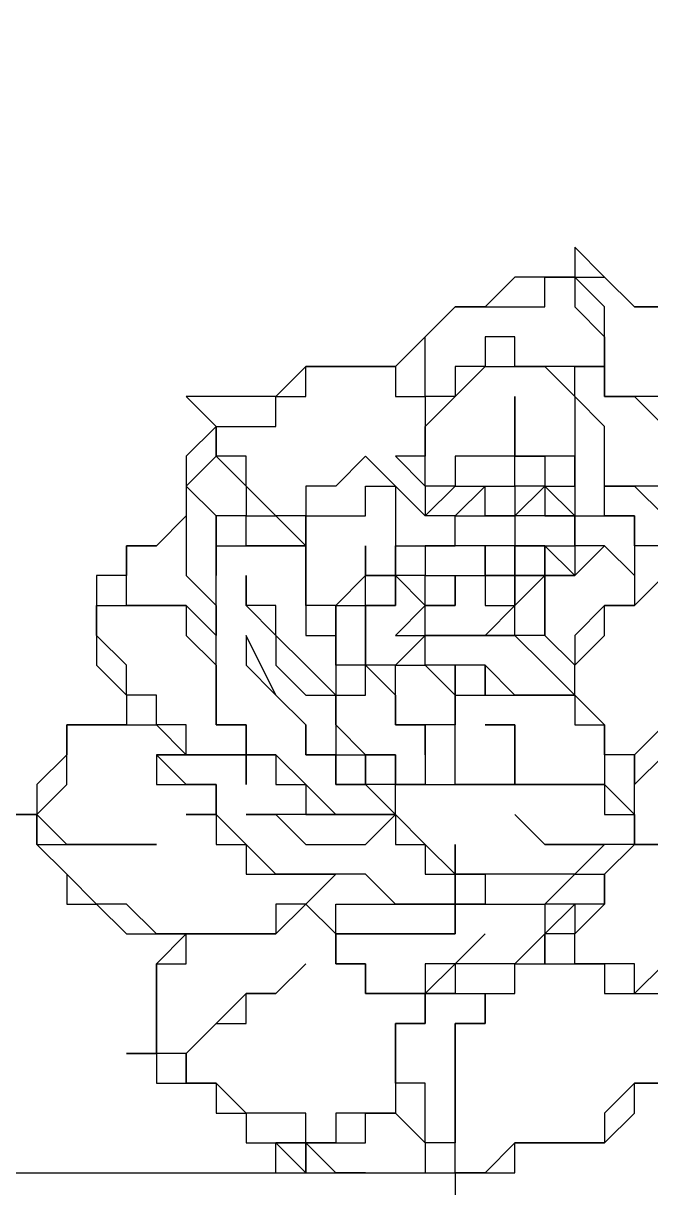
# Model space of a CAD drawing. Header units: millimetres. Extents: x 0 to 600, y 0 to 450.
# Drawn here: x 312.55 to 333.54, y 22.5 to 61.5 of the extents above; entities that cross this region are included whole.
import ezdxf

# ---------------------------------------------------------------- set-up
doc = ezdxf.new("R2010")
doc.units = ezdxf.units.MM
doc.layers.add('Engraving', color=1, linetype='Continuous')
doc.layers.add('External Cuts', color=5, linetype='Continuous')

msp = doc.modelspace()

# ---------------------------------------------------------------- linework, layer by layer
at = {"layer": 'Engraving'}
for p, q in [((332, 53), (331, 54)), ((331, 54), (331, 54)), ((331, 54), (331, 54)), ((331, 54), (331, 54)), ((331, 54), (331, 54)), ((331, 54), (331, 53)), ((329, 53), (328, 52)), ((330, 53), (329, 53)), ((331, 53), (330, 53)), ((330, 53), (330, 53)), ((330, 53), (330, 53)), ((330, 53), (330, 53)), ((330, 52), (330, 53)), ((330, 53), (331, 53)), ((331, 53), (331, 53)), ((331, 53), (331, 53)), ((331, 53), (331, 53)), ((331, 53), (331, 53)), ((331, 53), (332, 53)), ((332, 52), (331, 53)), ((331, 53), (331, 53)), ((331, 53), (331, 53)), ((331, 53), (331, 52)), ((333, 52), (332, 53)), ((332, 53), (332, 53)), ((332, 53), (333, 52)), ((327, 52), (326, 51)), ((326, 51), (327, 52)), ((328, 52), (327, 52)), ((327, 52), (327, 52)), ((327, 52), (327, 52)), ((327, 52), (327, 52)), ((327, 52), (327, 52)), ((327, 52), (327, 52)), ((327, 52), (328, 52)), ((328, 52), (328, 52)), ((328, 52), (328, 52)), ((328, 52), (329, 52)), ((329, 52), (330, 52)), ((330, 52), (330, 52)), ((331, 52), (332, 51)), ((332, 51), (332, 52)), ((332, 52), (332, 52)), ((334, 52), (333, 52)), ((333, 52), (333, 52)), ((333, 52), (334, 52)), ((326, 51), (325, 50)), ((326, 51), (326, 51)), ((326, 50), (326, 51)), ((326, 51), (326, 51)), ((329, 51), (328, 51)), ((328, 51), (328, 51)), ((328, 51), (328, 51)), ((328, 51), (328, 51)), ((328, 51), (328, 51)), ((328, 51), (328, 50)), ((329, 50), (329, 51)), ((332, 51), (332, 51)), ((332, 51), (332, 51)), ((332, 51), (332, 50)), ((332, 50), (332, 51)), ((332, 51), (332, 51)), ((322, 50), (321, 49)), ((323, 50), (322, 50)), ((322, 50), (322, 50)), ((322, 49), (322, 50)), ((322, 50), (323, 50)), ((324, 50), (323, 50)), ((323, 50), (323, 50)), ((323, 50), (323, 50)), ((323, 50), (323, 50)), ((323, 50), (323, 50)), ((323, 50), (324, 50)), ((325, 50), (324, 50)), ((324, 50), (324, 50)), ((324, 50), (324, 50)), ((324, 50), (325, 50)), ((325, 50), (325, 50)), ((325, 50), (325, 50)), ((325, 50), (325, 50)), ((325, 50), (325, 50)), ((325, 50), (325, 49)), ((326, 49), (326, 50)), ((326, 50), (326, 50)), ((327, 49), (328, 50)), ((328, 50), (327, 50)), ((327, 50), (327, 50)), ((327, 50), (327, 49)), ((328, 50), (328, 50)), ((328, 50), (328, 50)), ((328, 50), (328, 50)), ((328, 50), (329, 50)), ((329, 50), (329, 50)), ((329, 50), (330, 50)), ((330, 50), (329, 50)), ((329, 50), (329, 50)), ((330, 50), (330, 50)), ((330, 50), (331, 49)), ((331, 50), (330, 50)), ((330, 50), (330, 50)), ((330, 50), (330, 50)), ((331, 49), (331, 50)), ((331, 50), (331, 50)), ((331, 50), (331, 50)), ((331, 50), (331, 50)), ((331, 50), (331, 50)), ((331, 50), (331, 50)), ((331, 50), (332, 50)), ((332, 50), (331, 50)), ((331, 50), (331, 50)), ((332, 50), (332, 49)), ((332, 49), (332, 50)), ((332, 50), (332, 50)), ((332, 50), (332, 50)), ((332, 50), (332, 50)), ((319, 49), (318, 49)), ((318, 49), (318, 49)), ((318, 49), (319, 48)), ((320, 49), (319, 49)), ((319, 49), (319, 49)), ((319, 49), (319, 49)), ((321, 49), (320, 49)), ((320, 49), (320, 49)), ((321, 49), (321, 49)), ((321, 48), (321, 49)), ((321, 49), (322, 49)), ((325, 49), (326, 49)), ((326, 48), (327, 49)), ((327, 49), (326, 49)), ((326, 49), (326, 49)), ((326, 49), (326, 49)), ((326, 49), (326, 49)), ((326, 49), (326, 49)), ((326, 49), (326, 49)), ((326, 49), (326, 48)), ((327, 49), (327, 49)), ((327, 49), (327, 49)), ((329, 48), (329, 49)), ((329, 49), (329, 49)), ((329, 49), (329, 49)), ((329, 49), (329, 49)), ((329, 49), (329, 49)), ((329, 49), (329, 49)), ((329, 49), (329, 48)), ((332, 48), (331, 49)), ((331, 49), (331, 49)), ((331, 49), (331, 49)), ((331, 49), (331, 48)), ((331, 49), (331, 49)), ((332, 49), (333, 49)), ((333, 49), (332, 49)), ((333, 49), (333, 49)), ((333, 49), (333, 49)), ((333, 49), (333, 49)), ((333, 49), (334, 48)), ((333, 49), (333, 49)), ((333, 49), (333, 49)), ((334, 49), (333, 49)), ((333, 49), (333, 49)), ((319, 48), (318, 47)), ((319, 48), (319, 48)), ((319, 47), (319, 48)), ((319, 48), (319, 48)), ((319, 48), (319, 47)), ((319, 47), (319, 48)), ((319, 48), (319, 48)), ((319, 48), (319, 48)), ((319, 48), (320, 48)), ((320, 48), (320, 48)), ((320, 48), (321, 48)), ((326, 47), (326, 48)), ((326, 48), (326, 48)), ((326, 48), (326, 48)), ((326, 48), (326, 48)), ((326, 48), (326, 47)), ((329, 47), (329, 48)), ((329, 48), (329, 47)), ((331, 48), (331, 47)), ((332, 47), (332, 48)), ((332, 48), (332, 48)), ((318, 47), (318, 47)), ((318, 47), (318, 46)), ((318, 46), (319, 47)), ((320, 47), (319, 47)), ((319, 47), (319, 47)), ((319, 47), (320, 46)), ((320, 46), (320, 47)), ((324, 47), (323, 46)), ((325, 46), (324, 47)), ((324, 47), (324, 47)), ((324, 47), (324, 47)), ((326, 47), (325, 47)), ((325, 47), (326, 46)), ((326, 46), (326, 47)), ((326, 47), (326, 47)), ((326, 47), (326, 47)), ((328, 47), (327, 47)), ((327, 47), (327, 46)), ((329, 47), (328, 47)), ((328, 47), (328, 47)), ((328, 47), (328, 47)), ((328, 47), (328, 47)), ((330, 47), (329, 47)), ((329, 47), (329, 47)), ((329, 47), (329, 47)), ((329, 47), (329, 47)), ((329, 47), (329, 47)), ((329, 46), (329, 47)), ((329, 47), (329, 47)), ((329, 47), (329, 47)), ((329, 47), (330, 47)), ((331, 47), (330, 47)), ((330, 47), (330, 47)), ((330, 47), (330, 47)), ((330, 47), (330, 46)), ((331, 47), (331, 46)), ((331, 46), (331, 47)), ((332, 46), (332, 47)), ((332, 47), (332, 47)), ((318, 46), (318, 45)), ((319, 45), (318, 46)), ((321, 45), (320, 46)), ((320, 46), (320, 46)), ((320, 46), (320, 46)), ((320, 46), (320, 45)), ((323, 46), (322, 46)), ((322, 46), (322, 46)), ((322, 46), (322, 45)), ((323, 46), (323, 46)), ((323, 46), (323, 46)), ((323, 46), (323, 46)), ((323, 46), (323, 46)), ((323, 46), (323, 46)), ((324, 45), (324, 46)), ((324, 46), (324, 46)), ((324, 46), (324, 46)), ((324, 46), (324, 46)), ((324, 46), (324, 46)), ((324, 46), (325, 46)), ((325, 46), (325, 46)), ((325, 46), (325, 45)), ((326, 45), (325, 46)), ((325, 46), (325, 46)), ((325, 46), (325, 46)), ((325, 46), (325, 46)), ((327, 46), (326, 46)), ((326, 46), (326, 46)), ((326, 46), (326, 46)), ((326, 46), (326, 46)), ((326, 45), (327, 46)), ((326, 46), (326, 45)), ((327, 46), (327, 46)), ((327, 46), (327, 46)), ((328, 46), (327, 45)), ((327, 46), (327, 46)), ((327, 46), (327, 46)), ((327, 46), (328, 46)), ((328, 45), (328, 46)), ((328, 46), (328, 46)), ((328, 46), (328, 46)), ((328, 46), (328, 46)), ((328, 46), (328, 46)), ((328, 46), (329, 46)), ((329, 45), (330, 46)), ((330, 46), (329, 46)), ((329, 46), (329, 46)), ((329, 46), (329, 45)), ((330, 46), (330, 46)), ((330, 46), (330, 45)), ((331, 45), (330, 46)), ((330, 46), (330, 46)), ((330, 46), (331, 46)), ((331, 46), (331, 46)), ((331, 46), (331, 46)), ((331, 46), (331, 45)), ((332, 45), (332, 46)), ((332, 46), (332, 46)), ((332, 46), (332, 46)), ((332, 46), (332, 46)), ((332, 46), (332, 46)), ((332, 46), (333, 46)), ((333, 46), (332, 46)), ((332, 46), (332, 46)), ((332, 46), (332, 46)), ((332, 46), (332, 46)), ((333, 46), (333, 46)), ((333, 46), (333, 46)), ((333, 46), (333, 46)), ((333, 46), (334, 45)), ((334, 46), (333, 46)), ((333, 46), (333, 46)), ((333, 46), (333, 46)), ((318, 45), (317, 44)), ((317, 44), (318, 45)), ((318, 45), (318, 45)), ((318, 45), (318, 45)), ((318, 45), (318, 45)), ((318, 45), (318, 44)), ((320, 45), (319, 45)), ((319, 45), (319, 45)), ((319, 45), (319, 45)), ((319, 45), (319, 45)), ((319, 45), (319, 45)), ((319, 45), (319, 44)), ((319, 44), (319, 45)), ((320, 45), (321, 45)), ((320, 44), (320, 45)), ((322, 45), (321, 45)), ((321, 45), (321, 45)), ((321, 45), (322, 44)), ((322, 44), (322, 45)), ((322, 45), (323, 45)), ((322, 45), (322, 45)), ((322, 45), (322, 44)), ((322, 44), (322, 45)), ((323, 45), (323, 45)), ((323, 45), (323, 45)), ((323, 45), (323, 45)), ((323, 45), (323, 45)), ((323, 45), (323, 45)), ((323, 45), (324, 45)), ((324, 45), (324, 45)), ((325, 45), (325, 45)), ((325, 45), (325, 45)), ((325, 45), (325, 45)), ((325, 45), (325, 44)), ((327, 45), (326, 45)), ((326, 45), (326, 45)), ((326, 45), (326, 45)), ((326, 45), (326, 45)), ((326, 45), (326, 45)), ((326, 45), (326, 45)), ((326, 45), (326, 45)), ((327, 45), (327, 45)), ((327, 44), (327, 45)), ((327, 45), (327, 45)), ((327, 45), (328, 45)), ((329, 45), (328, 45)), ((328, 45), (328, 45)), ((328, 45), (328, 45)), ((328, 45), (329, 45)), ((330, 45), (329, 45)), ((329, 45), (329, 45)), ((329, 45), (329, 45)), ((329, 45), (329, 45)), ((329, 45), (329, 45)), ((329, 45), (329, 45)), ((329, 45), (329, 45)), ((329, 45), (329, 45)), ((329, 45), (329, 45)), ((329, 45), (329, 45)), ((329, 45), (329, 45)), ((329, 45), (329, 44)), ((331, 45), (330, 45)), ((330, 45), (330, 45)), ((330, 45), (330, 45)), ((330, 45), (330, 45)), ((330, 45), (330, 45)), ((330, 45), (331, 45)), ((331, 44), (331, 45)), ((331, 45), (332, 45)), ((331, 45), (331, 45)), ((331, 45), (331, 45)), ((331, 45), (331, 45)), ((331, 45), (331, 44)), ((331, 44), (331, 45)), ((331, 45), (331, 45)), ((331, 45), (331, 45)), ((331, 45), (331, 45)), ((331, 45), (331, 45)), ((331, 45), (331, 45)), ((331, 45), (331, 45)), ((331, 45), (331, 45)), ((333, 45), (332, 45)), ((332, 45), (332, 45)), ((332, 45), (332, 45)), ((332, 45), (332, 45)), ((332, 45), (332, 45)), ((332, 45), (332, 45)), ((332, 45), (332, 45)), ((332, 45), (332, 45)), ((332, 45), (332, 45)), ((332, 45), (332, 45)), ((332, 45), (333, 45)), ((333, 44), (333, 45)), ((333, 45), (333, 45)), ((333, 45), (333, 45)), ((333, 45), (333, 44)), ((317, 44), (316, 44)), ((316, 44), (316, 44)), ((316, 44), (316, 43)), ((316, 43), (316, 44)), ((316, 44), (317, 44)), ((317, 44), (317, 44)), ((318, 44), (318, 44)), ((318, 44), (318, 43)), ((319, 43), (319, 44)), ((319, 44), (319, 44)), ((319, 44), (319, 44)), ((319, 44), (319, 44)), ((319, 44), (320, 44)), ((319, 44), (319, 44)), ((319, 44), (319, 44)), ((319, 44), (319, 43)), ((319, 43), (319, 44)), ((320, 44), (320, 44)), ((320, 44), (321, 44)), ((321, 44), (320, 44)), ((320, 44), (320, 44)), ((321, 44), (321, 44)), ((321, 44), (322, 44)), ((322, 44), (321, 44)), ((321, 44), (321, 44)), ((322, 44), (322, 44)), ((322, 44), (322, 43)), ((322, 43), (322, 44)), ((322, 44), (322, 44)), ((322, 44), (322, 44)), ((322, 44), (322, 44)), ((322, 44), (322, 44)), ((322, 44), (322, 44)), ((322, 44), (322, 44)), ((324, 43), (324, 44)), ((324, 44), (324, 44)), ((324, 44), (324, 44)), ((324, 44), (324, 44)), ((324, 44), (324, 43)), ((325, 43), (325, 44)), ((325, 44), (325, 44)), ((325, 44), (326, 44)), ((325, 44), (325, 44)), ((325, 44), (325, 44)), ((325, 44), (325, 43)), ((327, 44), (326, 44)), ((326, 44), (326, 43)), ((326, 44), (326, 44)), ((326, 44), (326, 44)), ((326, 44), (327, 44)), ((328, 44), (327, 44)), ((327, 44), (327, 44)), ((328, 43), (328, 44)), ((328, 44), (328, 44)), ((328, 44), (328, 44)), ((328, 44), (328, 44)), ((328, 44), (328, 44)), ((328, 44), (328, 43)), ((328, 44), (328, 44)), ((328, 44), (328, 44)), ((328, 44), (328, 44)), ((329, 44), (328, 44)), ((328, 44), (328, 44)), ((328, 44), (328, 44)), ((330, 44), (329, 44)), ((329, 44), (329, 44)), ((329, 44), (329, 44)), ((329, 44), (329, 44)), ((329, 44), (329, 44)), ((329, 44), (329, 44)), ((329, 44), (329, 43)), ((329, 43), (329, 44)), ((329, 44), (329, 44)), ((329, 44), (329, 44)), ((329, 44), (329, 44)), ((329, 44), (329, 44)), ((329, 44), (329, 44)), ((329, 44), (330, 44)), ((330, 44), (329, 44)), ((329, 44), (329, 44)), ((329, 44), (330, 44)), ((329, 44), (329, 44)), ((331, 43), (330, 44)), ((330, 44), (330, 44)), ((330, 44), (330, 44)), ((330, 44), (330, 44)), ((330, 44), (330, 44)), ((330, 44), (330, 44)), ((330, 44), (330, 44)), ((330, 44), (331, 44)), ((330, 44), (330, 44)), ((330, 44), (330, 44)), ((330, 44), (330, 43)), ((330, 43), (330, 44)), ((330, 44), (330, 44)), ((331, 43), (332, 44)), ((332, 44), (331, 44)), ((331, 44), (331, 44)), ((331, 44), (331, 44)), ((331, 44), (331, 44)), ((331, 44), (331, 44)), ((331, 44), (331, 44)), ((331, 44), (331, 44)), ((331, 44), (331, 43)), ((331, 44), (331, 44)), ((332, 44), (332, 44)), ((332, 44), (332, 44)), ((332, 44), (332, 44)), ((332, 44), (333, 43)), ((333, 43), (332, 44)), ((332, 44), (332, 44)), ((332, 44), (332, 44)), ((332, 44), (332, 44)), ((332, 44), (332, 44)), ((334, 44), (333, 44)), ((333, 44), (333, 44)), ((333, 44), (333, 44)), ((333, 44), (333, 43)), ((316, 43), (315, 43)), ((315, 43), (315, 43)), ((315, 43), (315, 42)), ((316, 43), (316, 43)), ((316, 43), (316, 43)), ((316, 42), (316, 43)), ((316, 43), (316, 43)), ((316, 43), (316, 43)), ((316, 43), (316, 43)), ((318, 43), (318, 43)), ((318, 43), (319, 42)), ((319, 42), (319, 43)), ((319, 43), (319, 43)), ((319, 43), (319, 43)), ((319, 43), (319, 43)), ((319, 43), (319, 43)), ((319, 43), (319, 43)), ((319, 43), (319, 43)), ((320, 42), (320, 43)), ((320, 43), (320, 43)), ((320, 43), (320, 43)), ((320, 43), (320, 42)), ((322, 43), (322, 42)), ((322, 42), (322, 43)), ((324, 43), (323, 42)), ((324, 42), (324, 43)), ((324, 43), (324, 43)), ((324, 43), (325, 43)), ((325, 43), (324, 43)), ((324, 43), (324, 43)), ((324, 43), (324, 43)), ((324, 43), (324, 43)), ((324, 43), (324, 43)), ((324, 43), (324, 43)), ((324, 43), (324, 43)), ((324, 43), (324, 43)), ((324, 43), (324, 43)), ((325, 42), (325, 43)), ((325, 43), (325, 43)), ((325, 43), (326, 42)), ((325, 43), (325, 42)), ((326, 43), (325, 43)), ((325, 43), (325, 43)), ((325, 43), (325, 43)), ((325, 43), (325, 43)), ((325, 43), (325, 43)), ((325, 43), (325, 43)), ((326, 42), (326, 43)), ((326, 43), (326, 43)), ((326, 43), (326, 43)), ((326, 43), (326, 43)), ((326, 43), (326, 43)), ((326, 43), (327, 43)), ((326, 43), (326, 43)), ((326, 43), (326, 43)), ((326, 43), (326, 43)), ((327, 42), (327, 43)), ((327, 43), (327, 43)), ((327, 43), (328, 43)), ((327, 43), (327, 43)), ((327, 43), (327, 43)), ((327, 43), (327, 43)), ((327, 43), (327, 43)), ((327, 43), (327, 43)), ((327, 43), (327, 43)), ((327, 43), (327, 42)), ((328, 43), (328, 43)), ((328, 43), (328, 42)), ((329, 43), (328, 43)), ((328, 43), (328, 43)), ((328, 43), (329, 43)), ((328, 43), (328, 43)), ((328, 43), (328, 43)), ((328, 43), (328, 43)), ((328, 43), (328, 43)), ((328, 43), (328, 43)), ((328, 43), (328, 43)), ((328, 43), (328, 43)), ((328, 43), (328, 43)), ((328, 43), (328, 43)), ((328, 43), (328, 43)), ((329, 42), (330, 43)), ((329, 43), (329, 43)), ((330, 43), (329, 43)), ((329, 43), (329, 43)), ((329, 43), (329, 43)), ((329, 43), (329, 43)), ((329, 43), (329, 43)), ((329, 43), (329, 43)), ((329, 43), (329, 43)), ((329, 43), (330, 43)), ((329, 42), (329, 43)), ((329, 43), (329, 43)), ((329, 43), (329, 43)), ((329, 43), (329, 43)), ((329, 43), (329, 43)), ((329, 43), (329, 43)), ((329, 43), (329, 43)), ((329, 43), (329, 42)), ((330, 42), (330, 43)), ((330, 43), (331, 43)), ((330, 43), (330, 43)), ((330, 43), (330, 43)), ((330, 43), (330, 43)), ((330, 43), (330, 43)), ((330, 43), (330, 42)), ((330, 43), (330, 43)), ((330, 43), (330, 43)), ((330, 43), (330, 43)), ((330, 43), (330, 43)), ((330, 43), (331, 43)), ((331, 43), (330, 43)), ((330, 43), (330, 43)), ((330, 43), (330, 43)), ((331, 43), (331, 43)), ((331, 43), (331, 43)), ((331, 43), (331, 43)), ((331, 43), (331, 43)), ((331, 43), (331, 43)), ((331, 43), (331, 43)), ((331, 43), (331, 43)), ((331, 43), (331, 43)), ((333, 42), (334, 43)), ((333, 43), (333, 43)), ((333, 43), (333, 42)), ((333, 43), (333, 43)), ((333, 43), (333, 43)), ((333, 43), (333, 43)), ((333, 43), (333, 43)), ((333, 43), (333, 43)), ((333, 43), (333, 43)), ((333, 43), (333, 43)), ((315, 42), (315, 42)), ((315, 42), (315, 42)), ((315, 42), (315, 41)), ((315, 41), (315, 42)), ((315, 42), (315, 42)), ((315, 42), (315, 42)), ((315, 42), (316, 42)), ((316, 42), (316, 42)), ((316, 42), (316, 42)), ((316, 42), (317, 42)), ((317, 42), (316, 42)), ((317, 42), (318, 42)), ((318, 42), (317, 42)), ((317, 42), (317, 42)), ((317, 42), (317, 42)), ((318, 42), (318, 41)), ((319, 41), (318, 42)), ((319, 41), (319, 42)), ((319, 42), (319, 42)), ((319, 42), (319, 42)), ((319, 42), (319, 42)), ((319, 42), (319, 42)), ((319, 42), (319, 42)), ((319, 42), (319, 42)), ((319, 42), (319, 41)), ((321, 42), (320, 42)), ((320, 42), (320, 42)), ((320, 42), (321, 41)), ((321, 41), (321, 42)), ((322, 42), (322, 42)), ((322, 42), (322, 42)), ((322, 42), (322, 41)), ((323, 42), (322, 42)), ((322, 42), (322, 42)), ((322, 42), (322, 42)), ((323, 41), (323, 42)), ((323, 42), (324, 42)), ((323, 42), (323, 42)), ((323, 42), (323, 42)), ((323, 42), (323, 41)), ((323, 41), (323, 42)), ((323, 42), (323, 42)), ((324, 41), (324, 42)), ((324, 42), (325, 42)), ((324, 42), (324, 42)), ((325, 42), (324, 42)), ((324, 42), (324, 42)), ((324, 42), (324, 41)), ((325, 42), (325, 42)), ((325, 42), (325, 42)), ((326, 42), (325, 41)), ((326, 42), (326, 42)), ((326, 42), (326, 42)), ((326, 42), (326, 42)), ((326, 42), (326, 42)), ((326, 41), (326, 42)), ((326, 42), (327, 42)), ((326, 42), (326, 42)), ((326, 42), (326, 42)), ((326, 42), (326, 42)), ((327, 42), (326, 42)), ((326, 42), (326, 42)), ((326, 42), (326, 42)), ((326, 42), (326, 42)), ((326, 42), (326, 42)), ((328, 42), (329, 42)), ((329, 42), (328, 41)), ((329, 41), (329, 42)), ((329, 42), (329, 42)), ((329, 42), (329, 42)), ((329, 42), (329, 42)), ((329, 42), (329, 42)), ((329, 42), (329, 42)), ((329, 42), (329, 42)), ((330, 41), (330, 42)), ((330, 42), (330, 42)), ((330, 42), (330, 42)), ((330, 42), (330, 42)), ((330, 42), (330, 42)), ((330, 42), (330, 41)), ((332, 42), (331, 41)), ((332, 41), (332, 42)), ((332, 42), (332, 42)), ((332, 42), (332, 42)), ((332, 42), (333, 42)), ((333, 42), (332, 42)), ((332, 42), (332, 42)), ((332, 42), (332, 42)), ((332, 42), (332, 42)), ((332, 42), (332, 42)), ((333, 42), (333, 42)), ((333, 42), (333, 42)), ((333, 42), (333, 42)), ((333, 42), (333, 42)), ((333, 42), (333, 42)), ((333, 42), (333, 42)), ((333, 42), (333, 42)), ((333, 42), (333, 42)), ((315, 41), (315, 40)), ((316, 40), (315, 41)), ((315, 41), (315, 41)), ((318, 41), (318, 41)), ((318, 41), (318, 41)), ((318, 41), (319, 40)), ((319, 40), (319, 41)), ((319, 41), (319, 41)), ((319, 41), (319, 41)), ((319, 41), (319, 41)), ((319, 41), (319, 41)), ((321, 39), (320, 41)), ((320, 41), (320, 41)), ((320, 41), (320, 41)), ((320, 41), (320, 40)), ((322, 40), (321, 41)), ((321, 41), (321, 41)), ((321, 41), (321, 40)), ((322, 41), (323, 41)), ((323, 41), (323, 41)), ((323, 41), (323, 40)), ((323, 40), (323, 41)), ((323, 41), (323, 41)), ((323, 41), (323, 41)), ((323, 41), (323, 41)), ((324, 40), (324, 41)), ((324, 41), (324, 41)), ((324, 41), (324, 41)), ((324, 41), (324, 41)), ((324, 41), (324, 40)), ((325, 41), (326, 41)), ((326, 41), (325, 40)), ((326, 40), (326, 41)), ((326, 41), (327, 41)), ((326, 41), (326, 41)), ((326, 41), (326, 41)), ((327, 41), (326, 41)), ((326, 41), (326, 41)), ((326, 41), (326, 41)), ((327, 41), (327, 41)), ((327, 41), (328, 41)), ((328, 41), (327, 41)), ((327, 41), (327, 41)), ((327, 41), (327, 41)), ((327, 41), (327, 41)), ((328, 41), (328, 41)), ((328, 41), (328, 41)), ((328, 41), (328, 41)), ((328, 41), (329, 41)), ((329, 41), (328, 41)), ((328, 41), (329, 41)), ((328, 41), (328, 41)), ((328, 41), (328, 41)), ((328, 41), (328, 41)), ((329, 41), (329, 41)), ((329, 41), (330, 40)), ((330, 41), (329, 41)), ((329, 41), (329, 41)), ((329, 41), (329, 41)), ((331, 40), (330, 41)), ((330, 41), (330, 41)), ((330, 41), (330, 41)), ((330, 41), (330, 41)), ((330, 41), (330, 41)), ((330, 41), (330, 41)), ((330, 41), (330, 41)), ((330, 41), (330, 41)), ((331, 40), (332, 41)), ((331, 41), (331, 40)), ((332, 41), (332, 41)), ((315, 40), (315, 40)), ((315, 40), (316, 39)), ((316, 39), (316, 40)), ((316, 40), (316, 40)), ((319, 39), (319, 40)), ((319, 40), (319, 40)), ((319, 40), (319, 40)), ((319, 40), (319, 40)), ((319, 40), (319, 40)), ((319, 40), (319, 40)), ((319, 40), (319, 39)), ((320, 40), (321, 39)), ((321, 40), (322, 39)), ((323, 39), (322, 40)), ((323, 40), (323, 40)), ((323, 40), (323, 39)), ((324, 40), (323, 40)), ((323, 40), (323, 40)), ((324, 39), (324, 40)), ((324, 40), (324, 40)), ((324, 40), (324, 40)), ((324, 40), (325, 39)), ((325, 40), (324, 40)), ((324, 40), (324, 40)), ((324, 40), (324, 40)), ((324, 40), (324, 40)), ((324, 40), (324, 40)), ((325, 39), (325, 40)), ((325, 40), (326, 40)), ((327, 40), (326, 40)), ((326, 40), (326, 40)), ((326, 40), (326, 40)), ((326, 40), (326, 40)), ((326, 40), (326, 40)), ((326, 40), (326, 40)), ((326, 40), (327, 39)), ((328, 40), (327, 40)), ((327, 40), (327, 39)), ((327, 39), (327, 40)), ((327, 40), (327, 40)), ((328, 39), (328, 40)), ((328, 40), (328, 39)), ((329, 39), (328, 40)), ((328, 40), (328, 40)), ((328, 40), (328, 40)), ((328, 40), (328, 40)), ((328, 40), (328, 40)), ((328, 40), (328, 40)), ((330, 40), (330, 40)), ((330, 40), (330, 40)), ((330, 40), (331, 39)), ((331, 39), (331, 40)), ((331, 40), (331, 40)), ((331, 40), (331, 40)), ((331, 40), (331, 40)), ((331, 40), (331, 40)), ((331, 40), (331, 40)), ((331, 40), (331, 40)), ((331, 40), (331, 40)), ((316, 39), (316, 39)), ((316, 39), (316, 38)), ((317, 39), (316, 39)), ((317, 38), (317, 39)), ((319, 38), (319, 39)), ((319, 39), (319, 39)), ((319, 39), (319, 39)), ((319, 39), (319, 39)), ((319, 39), (319, 39)), ((319, 39), (319, 39)), ((319, 39), (319, 39)), ((319, 39), (319, 38)), ((322, 38), (321, 39)), ((321, 39), (322, 38)), ((322, 39), (323, 39)), ((323, 38), (323, 39)), ((323, 39), (323, 39)), ((323, 39), (324, 39)), ((323, 39), (323, 38)), ((324, 39), (324, 39)), ((325, 39), (325, 39)), ((325, 39), (325, 39)), ((325, 39), (325, 38)), ((325, 38), (325, 39)), ((325, 39), (325, 39)), ((327, 38), (327, 39)), ((327, 39), (327, 39)), ((327, 39), (327, 39)), ((327, 39), (328, 39)), ((327, 39), (327, 39)), ((327, 39), (327, 39)), ((327, 39), (327, 39)), ((327, 39), (327, 39)), ((327, 39), (327, 39)), ((327, 39), (327, 39)), ((327, 39), (327, 38)), ((328, 39), (328, 39)), ((328, 39), (329, 39)), ((329, 39), (329, 39)), ((329, 39), (329, 39)), ((329, 39), (329, 39)), ((329, 39), (330, 39)), ((329, 39), (329, 39)), ((329, 39), (329, 39)), ((330, 39), (329, 39)), ((329, 39), (329, 39)), ((330, 39), (330, 39)), ((330, 39), (331, 39)), ((331, 39), (330, 39)), ((330, 39), (330, 39)), ((330, 39), (330, 39)), ((331, 39), (331, 38)), ((332, 38), (331, 39)), ((331, 39), (331, 39)), ((331, 39), (331, 39)), ((331, 39), (331, 39)), ((315, 38), (314, 38)), ((314, 38), (314, 38)), ((314, 38), (314, 38)), ((314, 38), (314, 37)), ((314, 37), (314, 38)), ((314, 38), (315, 38)), ((316, 38), (315, 38)), ((315, 38), (315, 38)), ((315, 38), (315, 38)), ((315, 38), (316, 38)), ((316, 38), (316, 38)), ((316, 38), (317, 38)), ((317, 38), (318, 37)), ((318, 38), (317, 38)), ((318, 37), (318, 38)), ((320, 38), (319, 38)), ((319, 38), (319, 38)), ((319, 38), (320, 38)), ((320, 37), (320, 38)), ((320, 38), (320, 38)), ((320, 38), (320, 38)), ((320, 38), (320, 38)), ((320, 38), (320, 38)), ((320, 38), (320, 38)), ((320, 38), (320, 38)), ((320, 38), (320, 37)), ((322, 37), (322, 38)), ((322, 38), (322, 37)), ((324, 37), (323, 38)), ((323, 38), (323, 38)), ((323, 38), (323, 38)), ((323, 38), (323, 38)), ((323, 38), (323, 38)), ((323, 38), (323, 37)), ((325, 38), (326, 38)), ((326, 38), (325, 38)), ((326, 38), (326, 37)), ((326, 37), (326, 38)), ((326, 38), (326, 38)), ((326, 38), (326, 38)), ((327, 38), (326, 38)), ((326, 38), (326, 37)), ((327, 37), (327, 38)), ((327, 38), (327, 38)), ((329, 38), (328, 38)), ((328, 38), (328, 38)), ((328, 38), (329, 38)), ((329, 37), (329, 38)), ((329, 38), (329, 37)), ((331, 38), (332, 38)), ((332, 38), (332, 38)), ((332, 38), (332, 37)), ((332, 37), (332, 38)), ((332, 38), (332, 38)), ((334, 38), (333, 37)), ((314, 37), (313, 36)), ((314, 37), (314, 37)), ((314, 36), (314, 37)), ((314, 37), (314, 37)), ((318, 36), (317, 37)), ((317, 37), (317, 37)), ((317, 37), (318, 37)), ((318, 37), (317, 37)), ((317, 37), (317, 37)), ((317, 37), (317, 37)), ((317, 37), (317, 37)), ((317, 37), (317, 36)), ((318, 37), (318, 37)), ((318, 37), (318, 37)), ((318, 37), (319, 37)), ((318, 37), (318, 37)), ((319, 37), (318, 37)), ((319, 37), (319, 37)), ((319, 37), (319, 37)), ((319, 37), (320, 37)), ((320, 37), (319, 37)), ((319, 37), (319, 37)), ((320, 37), (320, 36)), ((320, 36), (320, 37)), ((320, 37), (321, 37)), ((321, 37), (320, 37)), ((320, 37), (320, 37)), ((320, 37), (320, 37)), ((320, 37), (320, 37)), ((320, 37), (320, 37)), ((320, 37), (320, 37)), ((320, 37), (320, 37)), ((320, 37), (320, 37)), ((320, 37), (320, 37)), ((321, 37), (321, 36)), ((322, 36), (321, 37)), ((321, 37), (321, 37)), ((321, 37), (321, 37)), ((323, 37), (322, 37)), ((322, 37), (323, 37)), ((323, 37), (324, 37)), ((323, 36), (323, 37)), ((323, 37), (323, 36)), ((325, 37), (324, 37)), ((324, 37), (324, 37)), ((324, 37), (325, 37)), ((324, 36), (324, 37)), ((324, 37), (324, 36)), ((325, 36), (325, 37)), ((325, 37), (325, 37)), ((325, 37), (325, 37)), ((325, 37), (325, 37)), ((325, 37), (325, 36)), ((326, 37), (326, 37)), ((326, 37), (326, 37)), ((326, 37), (326, 36)), ((326, 37), (326, 37)), ((326, 37), (326, 37)), ((326, 37), (326, 37)), ((327, 36), (327, 37)), ((327, 37), (327, 37)), ((329, 36), (329, 37)), ((329, 37), (329, 36)), ((332, 37), (332, 36)), ((333, 37), (332, 37)), ((333, 36), (334, 37)), ((333, 37), (333, 36)), ((333, 36), (333, 37)), ((333, 37), (333, 37)), ((313, 36), (313, 36)), ((313, 36), (313, 35)), ((313, 35), (314, 36)), ((317, 36), (317, 36)), ((317, 36), (318, 36)), ((319, 36), (318, 36)), ((318, 36), (318, 36)), ((318, 36), (318, 36)), ((318, 36), (318, 36)), ((318, 36), (319, 36)), ((319, 35), (319, 36)), ((319, 36), (319, 35)), ((320, 36), (320, 36)), ((320, 36), (320, 36)), ((321, 36), (321, 36)), ((321, 36), (321, 36)), ((321, 36), (321, 36)), ((321, 36), (321, 36)), ((321, 36), (322, 36)), ((322, 36), (322, 35)), ((323, 35), (322, 36)), ((322, 36), (322, 36)), ((322, 36), (322, 36)), ((322, 36), (322, 36)), ((322, 36), (322, 36)), ((324, 36), (323, 36)), ((323, 36), (323, 36)), ((323, 36), (324, 36)), ((325, 36), (324, 36)), ((324, 36), (324, 36)), ((324, 36), (324, 36)), ((324, 36), (324, 36)), ((324, 36), (324, 36)), ((324, 36), (325, 35)), ((325, 35), (325, 36)), ((325, 36), (325, 36)), ((325, 36), (325, 36)), ((325, 36), (325, 36)), ((325, 36), (326, 36)), ((326, 36), (325, 36)), ((325, 36), (325, 36)), ((325, 36), (325, 36)), ((325, 36), (325, 36)), ((326, 36), (326, 36)), ((326, 36), (327, 36)), ((326, 36), (326, 36)), ((326, 36), (326, 36)), ((326, 36), (326, 36)), ((326, 36), (326, 36)), ((326, 36), (326, 36)), ((327, 36), (327, 36)), ((327, 36), (328, 36)), ((328, 36), (327, 36)), ((327, 36), (327, 36)), ((327, 36), (327, 36)), ((327, 36), (327, 36)), ((327, 36), (327, 36)), ((327, 36), (327, 36)), ((328, 36), (328, 36)), ((328, 36), (329, 36)), ((329, 36), (328, 36)), ((328, 36), (328, 36)), ((329, 36), (330, 36)), ((330, 36), (329, 36)), ((329, 36), (329, 36)), ((329, 36), (329, 36)), ((329, 36), (329, 36)), ((330, 36), (330, 36)), ((330, 36), (331, 36)), ((331, 36), (330, 36)), ((331, 36), (331, 36)), ((331, 36), (331, 36)), ((331, 36), (332, 36)), ((332, 36), (331, 36)), ((331, 36), (331, 36)), ((332, 36), (332, 35)), ((332, 36), (332, 36)), ((332, 36), (333, 35)), ((333, 35), (332, 36)), ((332, 36), (332, 36)), ((333, 35), (333, 36)), ((333, 36), (333, 36)), ((313, 35), (312, 35)), ((312, 35), (313, 35)), ((313, 35), (313, 35)), ((313, 35), (313, 35)), ((313, 35), (313, 34)), ((313, 34), (313, 35)), ((313, 35), (313, 35)), ((313, 35), (313, 35)), ((313, 35), (313, 35)), ((314, 34), (313, 35)), ((313, 35), (313, 34)), ((319, 35), (318, 35)), ((318, 35), (318, 35)), ((318, 35), (318, 35)), ((318, 35), (319, 35)), ((320, 34), (319, 35)), ((319, 35), (319, 35)), ((319, 35), (319, 35)), ((319, 35), (319, 35)), ((319, 35), (319, 35)), ((319, 35), (319, 35)), ((319, 35), (319, 35)), ((319, 35), (319, 35)), ((319, 35), (319, 35)), ((319, 35), (319, 34)), ((321, 35), (320, 35)), ((320, 35), (321, 35)), ((322, 35), (321, 35)), ((321, 35), (321, 35)), ((321, 35), (321, 35)), ((321, 35), (322, 34)), ((322, 35), (323, 35)), ((323, 35), (322, 35)), ((322, 35), (322, 35)), ((323, 35), (323, 35)), ((323, 35), (323, 35)), ((323, 35), (324, 35)), ((324, 35), (323, 35)), ((323, 35), (323, 35)), ((324, 35), (323, 35)), ((324, 35), (325, 35)), ((325, 35), (324, 35)), ((324, 34), (325, 35)), ((325, 35), (324, 35)), ((324, 35), (324, 35)), ((324, 35), (324, 35)), ((326, 34), (325, 35)), ((325, 35), (325, 35)), ((325, 35), (325, 35)), ((325, 35), (325, 34)), ((325, 35), (325, 35)), ((330, 34), (329, 35)), ((329, 35), (329, 35)), ((329, 35), (329, 35)), ((329, 35), (329, 35)), ((329, 35), (329, 35)), ((329, 35), (330, 34)), ((332, 35), (332, 35)), ((332, 35), (332, 35)), ((332, 35), (332, 35)), ((332, 35), (333, 35)), ((333, 34), (333, 35)), ((333, 35), (333, 35)), ((333, 35), (333, 35)), ((333, 35), (333, 34)), ((313, 34), (313, 34)), ((313, 34), (314, 33)), ((314, 33), (313, 34)), ((313, 34), (314, 34)), ((315, 34), (314, 34)), ((314, 34), (314, 34)), ((314, 34), (314, 34)), ((314, 34), (315, 34)), ((316, 34), (315, 34)), ((315, 34), (316, 34)), ((317, 34), (316, 34)), ((316, 34), (317, 34)), ((317, 34), (317, 34)), ((317, 34), (317, 34)), ((317, 34), (317, 34)), ((319, 34), (319, 34)), ((319, 34), (320, 34)), ((321, 33), (320, 34)), ((320, 34), (320, 34)), ((320, 34), (320, 34)), ((320, 34), (320, 34)), ((320, 34), (320, 34)), ((320, 34), (320, 33)), ((322, 34), (322, 34)), ((322, 34), (323, 34)), ((323, 34), (323, 34)), ((323, 34), (324, 34)), ((324, 34), (324, 34)), ((325, 34), (326, 34)), ((327, 33), (326, 34)), ((326, 34), (326, 34)), ((326, 34), (326, 34)), ((326, 34), (326, 33)), ((327, 33), (327, 34)), ((327, 34), (327, 34)), ((327, 34), (327, 34)), ((327, 34), (327, 34)), ((327, 34), (327, 33)), ((331, 34), (330, 34)), ((330, 34), (330, 34)), ((330, 34), (331, 34)), ((331, 34), (331, 34)), ((331, 34), (332, 34)), ((332, 34), (331, 33)), ((332, 34), (331, 34)), ((331, 34), (331, 34)), ((332, 33), (333, 34)), ((333, 34), (332, 34)), ((332, 34), (332, 34)), ((332, 34), (332, 34)), ((333, 34), (333, 34)), ((333, 34), (333, 34)), ((333, 34), (333, 34)), ((333, 34), (334, 34)), ((334, 34), (333, 34)), ((333, 34), (333, 34)), ((314, 33), (314, 32)), ((315, 32), (314, 33)), ((320, 33), (321, 33)), ((322, 33), (321, 33)), ((321, 33), (321, 33)), ((321, 33), (321, 33)), ((321, 33), (322, 33)), ((323, 33), (322, 33)), ((322, 33), (323, 33)), ((323, 33), (322, 32)), ((324, 33), (323, 33)), ((323, 33), (323, 33)), ((323, 33), (323, 33)), ((325, 32), (324, 33)), ((324, 33), (324, 33)), ((326, 33), (326, 33)), ((326, 33), (327, 33)), ((328, 33), (327, 33)), ((327, 33), (328, 33)), ((328, 33), (327, 33)), ((327, 33), (327, 33)), ((327, 32), (327, 33)), ((327, 33), (328, 33)), ((327, 33), (327, 33)), ((327, 33), (327, 33)), ((327, 33), (327, 32)), ((329, 33), (328, 33)), ((328, 33), (328, 33)), ((328, 33), (328, 33)), ((328, 33), (328, 32)), ((330, 33), (329, 33)), ((329, 33), (329, 33)), ((330, 32), (331, 33)), ((331, 33), (330, 33)), ((330, 33), (330, 33)), ((331, 33), (331, 33)), ((331, 33), (332, 33)), ((331, 33), (331, 33)), ((332, 32), (332, 33)), ((332, 33), (332, 33)), ((332, 33), (332, 33)), ((332, 33), (332, 33)), ((332, 33), (332, 33)), ((332, 33), (332, 32)), ((314, 32), (315, 32)), ((315, 32), (315, 32)), ((315, 32), (315, 32)), ((315, 32), (316, 31)), ((316, 32), (315, 32)), ((315, 32), (315, 32)), ((317, 31), (316, 32)), ((316, 32), (316, 32)), ((321, 31), (322, 32)), ((322, 32), (321, 32)), ((321, 32), (321, 31)), ((322, 32), (322, 32)), ((322, 32), (322, 32)), ((322, 32), (323, 31)), ((322, 32), (322, 32)), ((323, 31), (323, 32)), ((323, 32), (323, 32)), ((323, 32), (323, 32)), ((323, 32), (323, 32)), ((323, 32), (323, 32)), ((323, 32), (323, 32)), ((323, 32), (323, 32)), ((323, 32), (324, 32)), ((324, 32), (324, 32)), ((324, 32), (324, 32)), ((324, 32), (325, 32)), ((325, 32), (326, 32)), ((326, 32), (325, 32)), ((325, 32), (325, 32)), ((325, 32), (325, 32)), ((326, 32), (326, 32)), ((326, 32), (327, 32)), ((327, 32), (326, 32)), ((326, 32), (326, 32)), ((326, 32), (326, 32)), ((327, 31), (327, 32)), ((327, 32), (328, 32)), ((328, 32), (327, 32)), ((327, 32), (327, 31)), ((328, 32), (328, 32)), ((328, 32), (329, 32)), ((329, 32), (329, 32)), ((329, 32), (330, 32)), ((330, 31), (331, 32)), ((331, 32), (330, 32)), ((330, 32), (330, 32)), ((330, 32), (330, 31)), ((331, 31), (332, 32)), ((331, 32), (331, 32)), ((331, 32), (331, 32)), ((332, 32), (331, 32)), ((331, 32), (331, 31)), ((332, 32), (332, 32)), ((316, 31), (317, 31)), ((317, 31), (318, 31)), ((318, 31), (317, 30)), ((318, 31), (317, 31)), ((318, 31), (318, 31)), ((318, 30), (318, 31)), ((318, 31), (319, 31)), ((319, 31), (318, 31)), ((318, 31), (318, 31)), ((319, 31), (319, 31)), ((319, 31), (319, 31)), ((319, 31), (320, 31)), ((320, 31), (319, 31)), ((320, 31), (321, 31)), ((321, 31), (320, 31)), ((320, 31), (320, 31)), ((321, 31), (321, 31)), ((321, 31), (321, 31)), ((323, 31), (323, 31)), ((323, 31), (323, 31)), ((323, 31), (323, 30)), ((323, 30), (323, 31)), ((323, 31), (323, 31)), ((323, 31), (323, 31)), ((323, 31), (323, 31)), ((323, 31), (323, 31)), ((323, 31), (323, 31)), ((323, 31), (324, 31)), ((324, 31), (323, 31)), ((324, 31), (324, 31)), ((324, 31), (325, 31)), ((325, 31), (324, 31)), ((325, 31), (325, 31)), ((325, 31), (325, 31)), ((325, 31), (326, 31)), ((325, 31), (325, 31)), ((326, 31), (325, 31)), ((325, 31), (325, 31)), ((326, 31), (326, 31)), ((326, 31), (327, 31)), ((327, 31), (326, 31)), ((326, 31), (326, 31)), ((327, 30), (328, 31)), ((328, 31), (327, 30)), ((327, 31), (327, 31)), ((328, 31), (328, 31)), ((328, 31), (328, 31)), ((330, 31), (329, 30)), ((330, 30), (330, 31)), ((330, 31), (330, 30)), ((330, 31), (330, 31)), ((330, 31), (330, 31)), ((330, 31), (330, 31)), ((330, 31), (330, 31)), ((331, 31), (330, 31)), ((330, 31), (330, 31)), ((330, 31), (330, 31)), ((331, 30), (331, 31)), ((331, 31), (331, 31)), ((331, 31), (331, 31)), ((331, 31), (331, 31)), ((331, 31), (331, 31)), ((317, 30), (317, 30)), ((317, 30), (317, 29)), ((317, 29), (317, 30)), ((317, 30), (318, 30)), ((318, 30), (318, 30)), ((318, 30), (318, 30)), ((321, 29), (322, 30)), ((322, 30), (321, 29)), ((323, 30), (323, 30)), ((323, 30), (323, 30)), ((323, 30), (324, 30)), ((324, 30), (323, 30)), ((324, 30), (324, 30)), ((324, 30), (324, 30)), ((324, 30), (324, 30)), ((324, 30), (324, 29)), ((324, 29), (324, 30)), ((324, 30), (324, 30)), ((324, 30), (324, 30)), ((324, 30), (324, 30)), ((324, 30), (324, 30)), ((324, 30), (324, 30)), ((324, 30), (324, 30)), ((324, 30), (324, 30)), ((326, 29), (327, 30)), ((327, 30), (326, 30)), ((326, 30), (326, 29)), ((327, 30), (327, 30)), ((327, 30), (327, 30)), ((327, 30), (327, 29)), ((328, 30), (327, 30)), ((327, 30), (327, 30)), ((327, 30), (327, 30)), ((327, 30), (327, 30)), ((329, 30), (328, 30)), ((328, 30), (328, 30)), ((328, 30), (328, 30)), ((329, 29), (329, 30)), ((329, 30), (329, 30)), ((329, 30), (330, 30)), ((329, 30), (329, 30)), ((330, 30), (330, 30)), ((330, 30), (330, 30)), ((330, 30), (331, 30)), ((331, 30), (331, 30)), ((331, 30), (331, 30)), ((331, 30), (332, 30)), ((332, 30), (331, 30)), ((331, 30), (331, 30)), ((331, 30), (331, 30)), ((331, 30), (331, 30)), ((331, 30), (331, 30)), ((331, 30), (331, 30)), ((331, 30), (331, 30)), ((332, 30), (332, 30)), ((332, 30), (332, 30)), ((332, 30), (332, 30)), ((332, 30), (332, 29)), ((333, 30), (332, 30)), ((332, 30), (332, 30)), ((332, 30), (332, 30)), ((332, 30), (332, 30)), ((333, 29), (333, 30)), ((334, 30), (333, 29)), ((317, 29), (317, 28)), ((317, 28), (317, 29)), ((320, 29), (319, 28)), ((320, 28), (320, 29)), ((320, 29), (321, 29)), ((321, 29), (320, 29)), ((320, 29), (320, 29)), ((324, 29), (324, 29)), ((324, 29), (324, 29)), ((324, 29), (325, 29)), ((325, 29), (324, 29)), ((325, 29), (325, 29)), ((325, 29), (326, 29)), ((326, 29), (325, 29)), ((325, 29), (325, 29)), ((326, 29), (326, 29)), ((326, 29), (326, 29)), ((326, 28), (326, 29)), ((326, 29), (327, 29)), ((327, 29), (326, 29)), ((326, 29), (326, 29)), ((326, 29), (326, 28)), ((327, 29), (328, 29)), ((327, 29), (327, 29)), ((327, 29), (327, 29)), ((328, 29), (328, 29)), ((328, 29), (328, 29)), ((328, 29), (329, 29)), ((328, 28), (328, 29)), ((328, 29), (328, 29)), ((328, 29), (328, 29)), ((328, 29), (328, 29)), ((328, 29), (328, 28)), ((329, 29), (329, 29)), ((329, 29), (329, 29)), ((329, 29), (329, 29)), ((329, 29), (329, 29)), ((329, 29), (329, 29)), ((329, 29), (329, 29)), ((329, 29), (329, 29)), ((329, 29), (329, 29)), ((329, 29), (329, 29)), ((329, 29), (329, 29)), ((332, 29), (332, 29)), ((332, 29), (333, 29)), ((333, 29), (333, 29)), ((333, 29), (333, 29)), ((333, 29), (334, 29)), ((333, 29), (333, 29)), ((333, 29), (333, 29)), ((333, 29), (333, 29)), ((317, 28), (317, 28)), ((317, 28), (317, 27)), ((317, 27), (317, 28)), ((317, 28), (317, 28)), ((318, 27), (319, 28)), ((319, 28), (318, 27)), ((319, 28), (320, 28)), ((319, 28), (319, 28)), ((319, 28), (319, 28)), ((320, 28), (320, 28)), ((325, 27), (325, 28)), ((325, 28), (326, 28)), ((326, 28), (325, 28)), ((325, 28), (325, 28)), ((325, 28), (325, 27)), ((327, 27), (327, 28)), ((327, 28), (328, 28)), ((328, 28), (327, 28)), ((327, 28), (327, 27)), ((328, 28), (328, 28)), ((317, 27), (316, 27)), ((316, 27), (316, 27)), ((316, 27), (316, 27)), ((316, 27), (316, 27)), ((316, 27), (317, 27)), ((317, 27), (317, 26)), ((318, 27), (317, 27)), ((317, 27), (317, 27)), ((317, 27), (317, 27)), ((318, 26), (318, 27)), ((318, 27), (318, 27)), ((318, 27), (318, 27)), ((318, 27), (318, 27)), ((318, 26), (318, 27)), ((318, 27), (318, 27)), ((318, 27), (318, 26)), ((325, 26), (325, 27)), ((325, 27), (325, 27)), ((325, 27), (325, 27)), ((325, 27), (325, 27)), ((325, 27), (325, 26)), ((327, 26), (327, 27)), ((327, 27), (327, 27)), ((327, 27), (327, 27)), ((327, 27), (327, 26)), ((317, 26), (317, 26)), ((317, 26), (318, 26)), ((319, 26), (318, 26)), ((318, 26), (318, 26)), ((318, 26), (318, 26)), ((318, 26), (319, 26)), ((320, 25), (319, 26)), ((319, 26), (319, 26)), ((319, 26), (319, 26)), ((319, 26), (319, 25)), ((326, 26), (325, 26)), ((325, 26), (325, 26)), ((325, 26), (325, 25)), ((326, 25), (326, 26)), ((327, 25), (327, 26)), ((327, 26), (327, 25)), ((333, 26), (332, 25)), ((334, 26), (333, 26)), ((333, 25), (333, 26)), ((333, 26), (334, 26)), ((319, 25), (319, 25)), ((319, 25), (320, 25)), ((321, 25), (320, 25)), ((320, 25), (320, 25)), ((320, 25), (320, 25)), ((320, 25), (320, 25)), ((320, 25), (320, 24)), ((322, 25), (321, 25)), ((322, 24), (322, 25)), ((324, 25), (323, 25)), ((323, 25), (323, 24)), ((325, 25), (324, 25)), ((324, 25), (324, 25)), ((324, 24), (324, 25)), ((324, 25), (325, 25)), ((325, 25), (325, 25)), ((325, 25), (325, 25)), ((325, 25), (325, 25)), ((325, 25), (326, 24)), ((326, 24), (326, 25)), ((327, 24), (327, 25)), ((327, 25), (327, 24)), ((332, 25), (332, 25)), ((332, 25), (332, 24)), ((332, 24), (333, 25)), ((320, 24), (320, 24)), ((320, 24), (321, 24)), ((322, 24), (321, 24)), ((321, 24), (321, 24)), ((321, 24), (321, 24)), ((321, 24), (321, 24)), ((321, 24), (321, 24)), ((321, 24), (322, 24)), ((321, 23), (321, 24)), ((321, 24), (321, 24)), ((321, 24), (321, 24)), ((321, 24), (321, 24)), ((321, 24), (322, 23)), ((323, 24), (322, 24)), ((322, 24), (322, 24)), ((323, 23), (322, 24)), ((322, 24), (322, 24)), ((322, 24), (323, 24)), ((322, 23), (322, 24)), ((322, 24), (322, 24)), ((322, 24), (322, 23)), ((323, 24), (323, 24)), ((323, 24), (323, 24)), ((323, 24), (324, 24)), ((327, 24), (326, 24)), ((326, 24), (326, 24)), ((326, 24), (326, 23)), ((327, 23), (327, 24)), ((327, 24), (327, 24)), ((327, 24), (327, 24)), ((327, 24), (327, 24)), ((329, 24), (328, 23)), ((330, 24), (329, 24)), ((329, 23), (329, 24)), ((329, 24), (330, 24)), ((331, 24), (330, 24)), ((330, 24), (331, 24)), ((332, 24), (331, 24)), ((331, 24), (331, 24)), ((331, 24), (332, 24)), ((332, 24), (332, 24)), ((332, 24), (332, 24)), ((322, 23), (323, 23)), ((324, 23), (323, 23)), ((326, 23), (326, 23)), ((328, 23), (327, 23)), ((327, 23), (327, 23)), ((327, 23), (327, 23)), ((327, 23), (327, 23)), ((327, 23), (327, 23)), ((327, 23), (327, 23)), ((327, 23), (327, 23)), ((327, 23), (328, 23)), ((328, 23), (328, 23)), ((328, 23), (328, 23)), ((328, 23), (329, 23))]:
    msp.add_line(p, q, dxfattribs=at)
at = {"layer": 'External Cuts'}
msp.add_lwpolyline([(295, 150), (295, 20), (311, 20), (311, 23), (327, 23), (327, 20), (343, 20), (343, 23), (359, 23), (359, 20), (375, 20), (375, 63)], dxfattribs=at)

doc.saveas('drawing.dxf')
